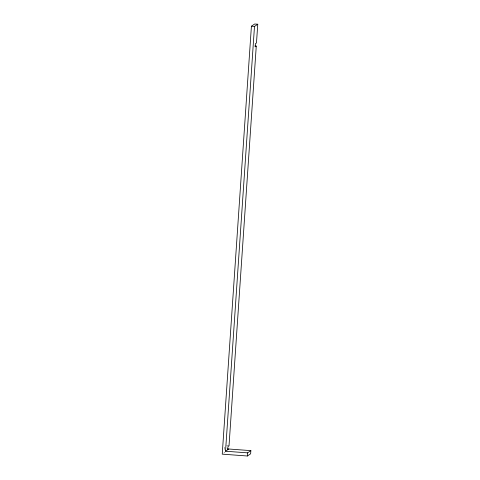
<?xml version="1.0" encoding="UTF-8"?>
<svg xmlns="http://www.w3.org/2000/svg" width="480" height="480" viewBox="0 0 480 480"><rect width="100%" height="100%" fill="white"/><g stroke="black" fill="none" stroke-linecap="round" stroke-linejoin="round"><path stroke-width="0.36" stroke-dasharray="2.4 1.8" d="M224.634 449.52L224.85 446.376M223.878 453.042L224.964 452.298M226.554 445.68L229.014 445.86"/><path stroke-width="0.72" d="M227.712 449.748L227.928 446.604L229.014 445.86L256.266 46.128L255.174 46.866L255.39 43.722L256.482 42.978L257.76 24.228L254.682 24L251.412 26.22L222.24 454.152L247.38 456L250.65 453.78L250.86 450.63L227.568 448.92M250.86 450.63L247.596 452.85L225.534 451.23L254.49 26.448L257.76 24.228M247.38 456L247.596 452.85M225.534 451.23L228.798 449.01M251.412 26.22L254.49 26.448M255.036 46.038L256.266 46.128"/></g></svg>
